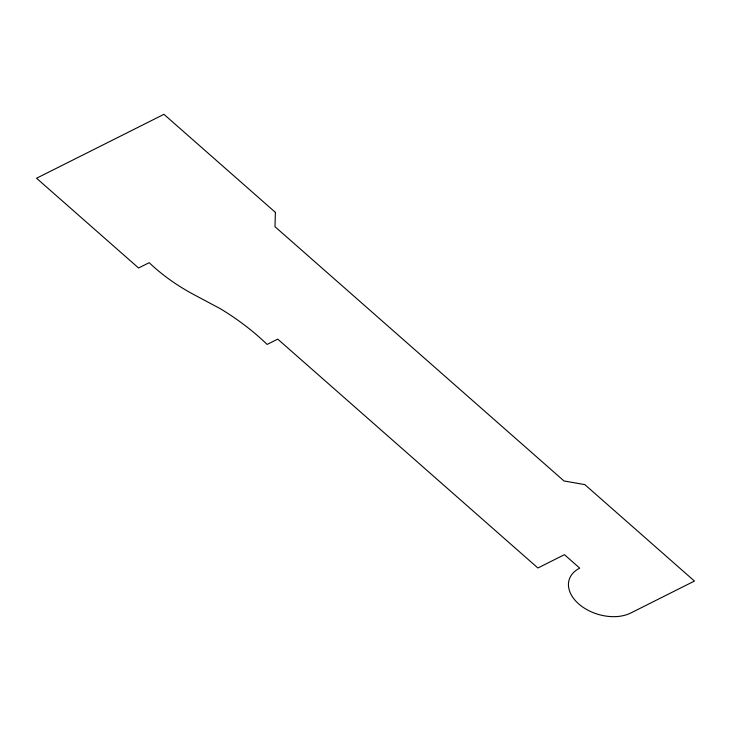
<?xml version="1.0" encoding="UTF-8"?>
<svg xmlns="http://www.w3.org/2000/svg" width="731" height="731" viewBox="0 0 731 731"><rect width="100%" height="100%" fill="white"/><g stroke="black" fill="none" stroke-linecap="round" stroke-linejoin="round"><path stroke-width="1.1" d="M275.395 212.374L274.975 226.683L564.003 480.961L584.818 484.607L694.45 581.063L630.752 613.017A37.683 24.817 16.5 0 1 578.705 603.897A37.683 24.817 16.5 0 1 579.738 568.142L564.442 554.674L537.897 567.996L277.743 339.12L267.135 344.438A219.483 144.574 16.5 0 0 220.607 308.866L193.021 294.154A163.781 107.886 16.5 0 1 149.188 262.676L138.57 268.003L36.55 178.245L163.945 114.328L275.395 212.374"/></g></svg>
